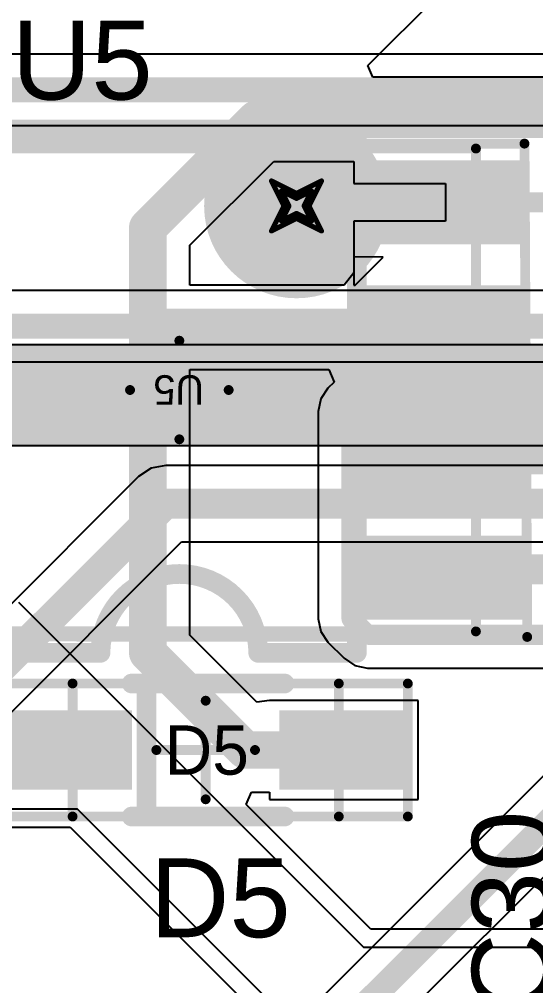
# Model space of a CAD drawing. Header units: millimetres. Extents: x -0.2 to 11.1, y -5.4 to 4.7.
# Drawn here: x 1.5122 to 1.7184, y 1.6381 to 2.0242 of the extents above; entities that cross this region are included whole.
import ezdxf

# ---------------------------------------------------------------- set-up
doc = ezdxf.new("R2010")
doc.units = ezdxf.units.MM
doc.header["$MEASUREMENT"] = 0
for name, color, linetype in [('BottomLayer', 5, 'Continuous'), ('DrillDrawing', 1, 'Continuous'), ('InternalPlane1', 76, 'Continuous'), ('InternalPlane2', 16, 'Continuous'), ('Mechanical1', 6, 'Continuous'), ('Mechanical3', 76, 'Continuous'), ('Mechanical5', 56, 'Continuous'), ('TopLayer', 1, 'Continuous'), ('TopOverlay', 2, 'Continuous'), ('TopPaste', 8, 'Continuous'), ('TopSolder', 216, 'Continuous'), ('ViaHoleLayer', 16, 'Continuous')]:
    doc.layers.add(name, color=color, linetype=linetype)
doc.styles.add('Arial', font='arial.ttf', dxfattribs={"height": 0.2})

# ---------------------------------------------------------------- blocks, each defined once
blk = doc.blocks.new('SOIC8_8')
at = {"layer": 'TopLayer'}
for points in [[(-0.07972, 0.08681), (-0.07972, 0.06319), (-0.13287, 0.06319), (-0.13287, 0.08681)], [(0.13287, 0.08681), (0.13287, 0.06319), (0.07972, 0.06319), (0.07972, 0.08681)], [(-0.07972, 0.03681), (-0.07972, 0.01319), (-0.13287, 0.01319), (-0.13287, 0.03681)], [(0.13287, 0.03681), (0.13287, 0.01319), (0.07972, 0.01319), (0.07972, 0.03681)], [(-0.07972, -0.01319), (-0.07972, -0.03681), (-0.13287, -0.03681), (-0.13287, -0.01319)], [(0.13287, -0.01319), (0.13287, -0.03681), (0.07972, -0.03681), (0.07972, -0.01319)], [(-0.07972, -0.06319), (-0.07972, -0.08681), (-0.13287, -0.08681), (-0.13287, -0.06319)], [(0.13287, -0.06319), (0.13287, -0.08681), (0.07972, -0.08681), (0.07972, -0.06319)]]:
    blk.add_hatch(color=1, dxfattribs=at).paths.add_polyline_path(points)
at = {"layer": 'TopPaste'}
for points in [[(-0.07472, 0.09181), (-0.07472, 0.05819), (-0.13787, 0.05819), (-0.13787, 0.09181)], [(0.13787, 0.09181), (0.13787, 0.05819), (0.07472, 0.05819), (0.07472, 0.09181)], [(-0.07472, 0.04181), (-0.07472, 0.00819), (-0.13787, 0.00819), (-0.13787, 0.04181)], [(0.13787, 0.04181), (0.13787, 0.00819), (0.07472, 0.00819), (0.07472, 0.04181)], [(-0.07472, -0.00819), (-0.07472, -0.04181), (-0.13787, -0.04181), (-0.13787, -0.00819)], [(0.13787, -0.00819), (0.13787, -0.04181), (0.07472, -0.04181), (0.07472, -0.00819)], [(-0.07472, -0.05819), (-0.07472, -0.09181), (-0.13787, -0.09181), (-0.13787, -0.05819)], [(0.13787, -0.05819), (0.13787, -0.09181), (0.07472, -0.09181), (0.07472, -0.05819)]]:
    blk.add_hatch(color=8, dxfattribs=at).paths.add_polyline_path(points)
at = {"layer": 'TopSolder'}
for points in [[(-0.07572, 0.09081), (-0.07572, 0.05919), (-0.13687, 0.05919), (-0.13687, 0.09081)], [(0.13687, 0.09081), (0.13687, 0.05919), (0.07572, 0.05919), (0.07572, 0.09081)], [(-0.07572, 0.04081), (-0.07572, 0.00919), (-0.13687, 0.00919), (-0.13687, 0.04081)], [(0.13687, 0.04081), (0.13687, 0.00919), (0.07572, 0.00919), (0.07572, 0.04081)], [(-0.07572, -0.00919), (-0.07572, -0.04081), (-0.13687, -0.04081), (-0.13687, -0.00919)], [(0.13687, -0.00919), (0.13687, -0.04081), (0.07572, -0.04081), (0.07572, -0.00919)], [(-0.07572, -0.05919), (-0.07572, -0.09081), (-0.13687, -0.09081), (-0.13687, -0.05919)], [(0.13687, -0.05919), (0.13687, -0.09081), (0.07572, -0.09081), (0.07572, -0.05919)]]:
    blk.add_hatch(color=216, dxfattribs=at).paths.add_polyline_path(points)
at = {"layer": 'Mechanical1', "const_width": 0.00394}
for points in [[(-0.11841, 0.09645), (-0.11841, -0.09646)], [(0.11781, 0.09645), (-0.11841, 0.09645)], [(0.11781, 0.09645), (0.11781, -0.09646)], [(0.11781, -0.09646), (-0.11841, -0.09646)]]:
    blk.add_lwpolyline(points, dxfattribs=at)
at = {"layer": 'Mechanical1'}
for points, const_width in [([(-0.1194, 0.09645, 1), (-0.11743, 0.09645, 1)], 0.00197), ([(-0.1194, 0.09645, 1), (-0.11743, 0.09645, 1)], 0.00197), ([(0.11682, 0.09645, 1), (0.11879, 0.09645, 1)], 0.00197), ([(0.11682, 0.09645, 1), (0.11879, 0.09645, 1)], 0.00197), ([(-0.09449, 0.07874, 1), (-0.10236, 0.07874, 1)], 0.01), ([(-0.10486, 0.07874, 1), (-0.09986, 0.07874, 1)], 0.005), ([(-0.09699, 0.07874, 1), (-0.09199, 0.07874, 1)], 0.005), ([(-0.1194, -0.09646, 1), (-0.11743, -0.09646, 1)], 0.00197), ([(-0.1194, -0.09646, 1), (-0.11743, -0.09646, 1)], 0.00197), ([(0.11682, -0.09646, 1), (0.11879, -0.09646, 1)], 0.00197), ([(0.11682, -0.09646, 1), (0.11879, -0.09646, 1)], 0.00197)]:
    blk.add_lwpolyline(points, format="xyb", close=True, dxfattribs=dict(at, const_width=const_width))
at = {"layer": 'Mechanical3', "const_width": 0.00394}
for points in [[(-0.1378, -0.09843), (-0.13889, 0.09865)], [(0.1378, 0.09843), (-0.13889, 0.09865)], [(-0.1378, -0.09843), (-0.13889, 0.09865)], [(0.1378, 0.09843), (-0.13889, 0.09865)], [(0.1378, 0.09843), (0.1378, -0.09843)], [(0.1378, 0.09843), (0.1378, -0.09843)], [(0, 0.01969), (0, -0.01969)], [(0.01969, 0), (-0.01969, 0)], [(0.1378, -0.09843), (-0.1378, -0.09843)]]:
    blk.add_lwpolyline(points, dxfattribs=at)
at = {"layer": 'Mechanical3', "const_width": 0.00197}
for points in [[(-0.13988, 0.09865, 1), (-0.13791, 0.09865, 1)], [(-0.13988, 0.09865, 1), (-0.13791, 0.09865, 1)], [(-0.13988, 0.09865, 1), (-0.13791, 0.09865, 1)], [(-0.13988, 0.09865, 1), (-0.13791, 0.09865, 1)], [(0.13681, 0.09843, 1), (0.13878, 0.09843, 1)], [(0.13681, 0.09843, 1), (0.13878, 0.09843, 1)], [(0.13681, 0.09843, 1), (0.13878, 0.09843, 1)], [(0.13681, 0.09843, 1), (0.13878, 0.09843, 1)], [(-0.00098, 0.01969, 1), (0.00098, 0.01969, 1)], [(-0.02067, 0, 1), (-0.0187, 0, 1)], [(0.0187, 0, 1), (0.02067, 0, 1)], [(-0.00098, -0.01969, 1), (0.00098, -0.01969, 1)], [(-0.13878, -0.09843, 1), (-0.13681, -0.09843, 1)], [(-0.13878, -0.09843, 1), (-0.13681, -0.09843, 1)], [(-0.13878, -0.09843, 1), (-0.13681, -0.09843, 1)], [(0.13681, -0.09843, 1), (0.13878, -0.09843, 1)], [(0.13681, -0.09843, 1), (0.13878, -0.09843, 1)], [(0.13681, -0.09843, 1), (0.13878, -0.09843, 1)]]:
    blk.add_lwpolyline(points, format="xyb", close=True, dxfattribs=at)
at = {"layer": 'Mechanical5', "const_width": 0.00394}
for points in [[(-0.1378, -0.09843), (-0.13889, 0.09865)], [(0.1378, 0.09843), (-0.13889, 0.09865)], [(-0.1378, -0.09843), (-0.13889, 0.09865)], [(0.1378, 0.09843), (-0.13889, 0.09865)], [(0.1378, 0.09843), (0.1378, -0.09843)], [(0.1378, 0.09843), (0.1378, -0.09843)], [(0.1378, -0.09843), (-0.1378, -0.09843)], [(0.1378, -0.09843), (-0.1378, -0.09843)]]:
    blk.add_lwpolyline(points, dxfattribs=at)
at = {"layer": 'Mechanical5', "const_width": 0.00197}
for points in [[(-0.13988, 0.09865, 1), (-0.13791, 0.09865, 1)], [(-0.13988, 0.09865, 1), (-0.13791, 0.09865, 1)], [(-0.13988, 0.09865, 1), (-0.13791, 0.09865, 1)], [(-0.13988, 0.09865, 1), (-0.13791, 0.09865, 1)], [(0.13681, 0.09843, 1), (0.13878, 0.09843, 1)], [(0.13681, 0.09843, 1), (0.13878, 0.09843, 1)], [(0.13681, 0.09843, 1), (0.13878, 0.09843, 1)], [(0.13681, 0.09843, 1), (0.13878, 0.09843, 1)], [(-0.13878, -0.09843, 1), (-0.13681, -0.09843, 1)], [(-0.13878, -0.09843, 1), (-0.13681, -0.09843, 1)], [(-0.13878, -0.09843, 1), (-0.13681, -0.09843, 1)], [(-0.13878, -0.09843, 1), (-0.13681, -0.09843, 1)], [(0.13681, -0.09843, 1), (0.13878, -0.09843, 1)], [(0.13681, -0.09843, 1), (0.13878, -0.09843, 1)], [(0.13681, -0.09843, 1), (0.13878, -0.09843, 1)], [(0.13681, -0.09843, 1), (0.13878, -0.09843, 1)]]:
    blk.add_lwpolyline(points, format="xyb", close=True, dxfattribs=at)
at = {"layer": 'TopOverlay', "const_width": 0.00787}
for points in [[(-0.0315, 0.105), (-0.07087, 0.105)], [(-0.07087, 0.105), (-0.07087, -0.104)], [(0.07087, 0.105), (0.0315, 0.105)], [(0.07087, 0.105), (0.07087, -0.104)], [(0.07087, -0.104), (-0.07087, -0.104)]]:
    blk.add_lwpolyline(points, dxfattribs=at)
at = {"layer": 'TopOverlay', "const_width": 0.00394}
for points in [[(-0.07283, 0.105, 1), (-0.0689, 0.105, 1)], [(-0.07283, 0.105, 1), (-0.0689, 0.105, 1)], [(-0.03346, 0.105, 1), (-0.02953, 0.105, 1)], [(-0.03346, 0.105, 1), (-0.02953, 0.105, 1)], [(0.02953, 0.105, 1), (0.03346, 0.105, 1)], [(0.02953, 0.105, 1), (0.03346, 0.105, 1)], [(0.0689, 0.105, 1), (0.07283, 0.105, 1)], [(0.0689, 0.105, 1), (0.07283, 0.105, 1)], [(-0.07283, -0.104, 1), (-0.0689, -0.104, 1)], [(-0.07283, -0.104, 1), (-0.0689, -0.104, 1)], [(0.0689, -0.104, 1), (0.07283, -0.104, 1)], [(0.0689, -0.104, 1), (0.07283, -0.104, 1)]]:
    blk.add_lwpolyline(points, format="xyb", close=True, dxfattribs=at)
at = {"layer": 'TopOverlay', "const_width": 0.00787}
blk.add_lwpolyline([(0.0315, 0.105, -1), (-0.0315, 0.105)], format="xyb", dxfattribs=at)
at = {"layer": 'Mechanical5'}
blk.add_text('U5', height=0.011811, dxfattribs=at).set_placement((-0.00984, -0.0059))
blk = doc.blocks.new('SOD_323F_76')
at = {"layer": 'TopLayer'}
for points in [[(-0.07579, -0.01083), (-0.07579, 0.01083), (-0.03445, 0.01083), (-0.03445, -0.01083)], [(0.03445, -0.01083), (0.03445, 0.01083), (0.07579, 0.01083), (0.07579, -0.01083)]]:
    blk.add_hatch(color=1, dxfattribs=at).paths.add_polyline_path(points)
at = {"layer": 'TopPaste'}
for points in [[(-0.08079, -0.01583), (-0.08079, 0.01583), (-0.02945, 0.01583), (-0.02945, -0.01583)], [(0.02945, -0.01583), (0.02945, 0.01583), (0.08079, 0.01583), (0.08079, -0.01583)]]:
    blk.add_hatch(color=8, dxfattribs=at).paths.add_polyline_path(points)
at = {"layer": 'TopSolder'}
for points in [[(-0.07776, -0.0128), (-0.07776, 0.0128), (-0.03248, 0.0128), (-0.03248, -0.0128)], [(0.03248, -0.0128), (0.03248, 0.0128), (0.07776, 0.0128), (0.07776, -0.0128)]]:
    blk.add_hatch(color=216, dxfattribs=at).paths.add_polyline_path(points)
at = {"layer": 'Mechanical1', "const_width": 0.00394}
for points in [[(-0.05315, -0.02657), (-0.05315, 0.02657)], [(-0.05315, 0.02657), (0.05315, 0.02657)], [(0.05315, -0.02657), (0.05315, 0.02657)], [(-0.05315, -0.02657), (0.05315, -0.02657)]]:
    blk.add_lwpolyline(points, dxfattribs=at)
at = {"layer": 'Mechanical1', "const_width": 0.00197}
for points in [[(-0.05413, 0.02657, 1), (-0.05217, 0.02657, 1)], [(-0.05413, 0.02657, 1), (-0.05217, 0.02657, 1)], [(0.05217, 0.02657, 1), (0.05413, 0.02657, 1)], [(0.05217, 0.02657, 1), (0.05413, 0.02657, 1)], [(-0.05413, -0.02657, 1), (-0.05217, -0.02657, 1)], [(-0.05413, -0.02657, 1), (-0.05217, -0.02657, 1)], [(0.05217, -0.02657, 1), (0.05413, -0.02657, 1)], [(0.05217, -0.02657, 1), (0.05413, -0.02657, 1)]]:
    blk.add_lwpolyline(points, format="xyb", close=True, dxfattribs=at)
at = {"layer": 'Mechanical3', "const_width": 0.00394}
for points in [[(-0.08071, -0.02657), (-0.08071, 0.02657)], [(-0.08071, 0.02657), (0.08071, 0.02657)], [(0.08071, -0.02657), (0.08071, 0.02657)], [(0, -0.01969), (0, 0.01969)], [(-0.01969, 0), (0.01969, 0)], [(-0.08071, -0.02657), (0.08071, -0.02657)]]:
    blk.add_lwpolyline(points, dxfattribs=at)
at = {"layer": 'Mechanical3', "const_width": 0.00197}
for points in [[(-0.08169, 0.02657, 1), (-0.07972, 0.02657, 1)], [(-0.08169, 0.02657, 1), (-0.07972, 0.02657, 1)], [(0.07972, 0.02657, 1), (0.08169, 0.02657, 1)], [(0.07972, 0.02657, 1), (0.08169, 0.02657, 1)], [(-0.00099, 0.01969, 1), (0.00098, 0.01969, 1)], [(-0.02067, 0, 1), (-0.0187, 0, 1)], [(0.0187, 0, 1), (0.02067, 0, 1)], [(-0.00099, -0.01969, 1), (0.00098, -0.01969, 1)], [(-0.08169, -0.02657, 1), (-0.07972, -0.02657, 1)], [(-0.08169, -0.02657, 1), (-0.07972, -0.02657, 1)], [(0.07972, -0.02657, 1), (0.08169, -0.02657, 1)], [(0.07972, -0.02657, 1), (0.08169, -0.02657, 1)]]:
    blk.add_lwpolyline(points, format="xyb", close=True, dxfattribs=at)
at = {"layer": 'Mechanical5', "const_width": 0.00394}
for points in [[(-0.08071, 0.02657), (0.08071, 0.02657)], [(-0.08071, -0.02657), (-0.08071, 0.02657)], [(0.08071, -0.02657), (0.08071, 0.02657)], [(-0.08071, -0.02657), (0.08071, -0.02657)]]:
    blk.add_lwpolyline(points, dxfattribs=at)
at = {"layer": 'Mechanical5', "const_width": 0.00197}
for points in [[(-0.08169, 0.02657, 1), (-0.07972, 0.02657, 1)], [(-0.08169, 0.02657, 1), (-0.07972, 0.02657, 1)], [(0.07972, 0.02657, 1), (0.08169, 0.02657, 1)], [(0.07972, 0.02657, 1), (0.08169, 0.02657, 1)], [(-0.08169, -0.02657, 1), (-0.07972, -0.02657, 1)], [(-0.08169, -0.02657, 1), (-0.07972, -0.02657, 1)], [(0.07972, -0.02657, 1), (0.08169, -0.02657, 1)], [(0.07972, -0.02657, 1), (0.08169, -0.02657, 1)]]:
    blk.add_lwpolyline(points, format="xyb", close=True, dxfattribs=at)
at = {"layer": 'TopOverlay', "const_width": 0.00787}
for points in [[(-0.02953, 0.02657), (0.0315, 0.02657)], [(-0.02362, -0.02657), (-0.02362, 0.02657)], [(-0.02953, -0.02657), (0.0315, -0.02657)]]:
    blk.add_lwpolyline(points, dxfattribs=at)
at = {"layer": 'TopOverlay', "const_width": 0.00394}
for points in [[(-0.0315, 0.02657, 1), (-0.02756, 0.02657, 1)], [(-0.02559, 0.02657, 1), (-0.02165, 0.02657, 1)], [(0.02953, 0.02657, 1), (0.03346, 0.02657, 1)], [(-0.0315, -0.02657, 1), (-0.02756, -0.02657, 1)], [(-0.02559, -0.02657, 1), (-0.02165, -0.02657, 1)], [(0.02953, -0.02657, 1), (0.03346, -0.02657, 1)]]:
    blk.add_lwpolyline(points, format="xyb", close=True, dxfattribs=at)
at = {"layer": 'Mechanical5'}
blk.add_text('D5', height=0.019685, dxfattribs=at).set_placement((-0.0164, -0.00984))

msp = doc.modelspace()

# ---------------------------------------------------------------- hatches: boundary and pattern name
at = {"layer": 'BottomLayer'}
h = msp.add_hatch(color=5, dxfattribs=at)
edge = h.paths.add_edge_path()
edge.add_arc((1.62287, 1.94964), 0.01181, 0, 360)
at = {"layer": 'InternalPlane2'}
h = msp.add_hatch(color=16, dxfattribs=at)
edge = h.paths.add_edge_path()
edge.add_arc((1.62287, 1.94964), 0.03689, 0, 360)
at = {"layer": 'TopLayer'}
h = msp.add_hatch(color=1, dxfattribs=at)
edge = h.paths.add_edge_path()
edge.add_arc((1.62287, 1.94964), 0.01181, 0, 360)
at = {"layer": 'ViaHoleLayer'}
h = msp.add_hatch(color=16, dxfattribs=at)
edge = h.paths.add_edge_path()
edge.add_arc((1.62287, 1.94964), 0.00689, 0, 360)

# ---------------------------------------------------------------- linework, layer by layer
at = {"layer": 'BottomLayer'}
for p, q in [((1.7966, 2.01034), (1.40551, 2.01034)), ((1.41142, 1.98179), (1.79069, 1.98179)), ((1.79921, 1.91585), (1.42494, 1.91585)), ((1.42494, 1.8873), (1.7933, 1.8873)), ((1.57063, 1.846), (1.56478, 1.84484)), ((1.82677, 1.846), (1.57063, 1.846)), ((1.55981, 1.84152), (0.75715, 1.03886)), ((1.56478, 1.84484), (1.55981, 1.84152)), ((0.91621, 1.15466), (1.57696, 1.81541)), ((1.57696, 1.81541), (1.82044, 1.81541)), ((1.78604, 1.78654), (1.52928, 1.52978)), ((1.55364, 1.51377), (1.80623, 1.76635))]:
    msp.add_line(p, q, dxfattribs=at)
for points, const_width in [([(1.40551, 1.99606), (1.7966, 1.99606)], 0.01), ([(1.40945, 1.90157), (1.79921, 1.90157)], 0.01), ([(0.75766, 1.01774), (1.57063, 1.83071)], 0.012), ([(1.57063, 1.83071), (1.82677, 1.83071)], 0.012), ([(1.53937, 1.51969), (1.80709, 1.7874)], 0.01)]:
    msp.add_lwpolyline(points, dxfattribs=dict(at, const_width=const_width))
at = {"layer": 'BottomLayer', "const_width": 0.006}
msp.add_lwpolyline([(1.56763, 1.83071, 1), (1.57363, 1.83071, 1)], format="xyb", close=True, dxfattribs=at)
msp.add_lwpolyline([(1.56763, 1.83071, 1), (1.57363, 1.83071, 1)], format="xyb", close=True, dxfattribs=at)
at = {"layer": 'DrillDrawing', "const_width": 0.002}
for points in [[(1.61287, 1.95964), (1.62287, 1.95464)], [(1.61287, 1.95964), (1.61787, 1.94964)], [(1.62287, 1.95464), (1.63287, 1.95964)], [(1.62787, 1.94964), (1.63287, 1.95964)], [(1.61687, 1.95564), (1.62287, 1.95264)], [(1.61687, 1.95564), (1.61987, 1.94964)], [(1.62287, 1.95264), (1.62887, 1.95564)], [(1.62587, 1.94964), (1.62887, 1.95564)], [(1.61287, 1.93964), (1.61787, 1.94964)], [(1.61687, 1.94364), (1.61987, 1.94964)], [(1.62587, 1.94964), (1.62887, 1.94364)], [(1.62787, 1.94964), (1.63287, 1.93964)], [(1.61687, 1.94364), (1.62287, 1.94664)], [(1.62287, 1.94664), (1.62887, 1.94364)], [(1.61287, 1.93964), (1.62287, 1.94464)], [(1.62287, 1.94464), (1.63287, 1.93964)]]:
    msp.add_lwpolyline(points, dxfattribs=at)
at = {"layer": 'DrillDrawing', "const_width": 0.001}
for points in [[(1.61237, 1.95964, 1), (1.61337, 1.95964, 1)], [(1.61237, 1.95964, 1), (1.61337, 1.95964, 1)], [(1.63237, 1.95964, 1), (1.63337, 1.95964, 1)], [(1.63237, 1.95964, 1), (1.63337, 1.95964, 1)], [(1.61637, 1.95564, 1), (1.61737, 1.95564, 1)], [(1.61637, 1.95564, 1), (1.61737, 1.95564, 1)], [(1.62237, 1.95464, 1), (1.62337, 1.95464, 1)], [(1.62237, 1.95464, 1), (1.62337, 1.95464, 1)], [(1.62237, 1.95264, 1), (1.62337, 1.95264, 1)], [(1.62237, 1.95264, 1), (1.62337, 1.95264, 1)], [(1.62837, 1.95564, 1), (1.62937, 1.95564, 1)], [(1.62837, 1.95564, 1), (1.62937, 1.95564, 1)], [(1.61737, 1.94964, 1), (1.61837, 1.94964, 1)], [(1.61737, 1.94964, 1), (1.61837, 1.94964, 1)], [(1.61937, 1.94964, 1), (1.62037, 1.94964, 1)], [(1.61937, 1.94964, 1), (1.62037, 1.94964, 1)], [(1.62537, 1.94964, 1), (1.62637, 1.94964, 1)], [(1.62537, 1.94964, 1), (1.62637, 1.94964, 1)], [(1.62737, 1.94964, 1), (1.62837, 1.94964, 1)], [(1.62737, 1.94964, 1), (1.62837, 1.94964, 1)], [(1.62237, 1.94664, 1), (1.62337, 1.94664, 1)], [(1.62237, 1.94664, 1), (1.62337, 1.94664, 1)], [(1.61637, 1.94364, 1), (1.61737, 1.94364, 1)], [(1.61637, 1.94364, 1), (1.61737, 1.94364, 1)], [(1.62237, 1.94464, 1), (1.62337, 1.94464, 1)], [(1.62237, 1.94464, 1), (1.62337, 1.94464, 1)], [(1.62837, 1.94364, 1), (1.62937, 1.94364, 1)], [(1.62837, 1.94364, 1), (1.62937, 1.94364, 1)], [(1.61237, 1.93964, 1), (1.61337, 1.93964, 1)], [(1.61237, 1.93964, 1), (1.61337, 1.93964, 1)], [(1.63237, 1.93964, 1), (1.63337, 1.93964, 1)], [(1.63237, 1.93964, 1), (1.63337, 1.93964, 1)]]:
    msp.add_lwpolyline(points, format="xyb", close=True, dxfattribs=at)
at = {"layer": 'InternalPlane1', "const_width": 0.01}
for points in [[(1.61367, 1.97491, -0.176327), (1.63207, 1.97491)], [(1.5976, 1.94045, -0.176327), (1.5976, 1.95884)], [(1.64814, 1.95884, -0.176327), (1.64814, 1.94045)], [(1.63207, 1.92437, -0.176327), (1.61367, 1.92437)]]:
    msp.add_lwpolyline(points, format="xyb", dxfattribs=at)
at = {"layer": 'InternalPlane1', "const_width": 0.005}
for points in [[(1.61117, 1.97491, 1), (1.61617, 1.97491, 1)], [(1.62957, 1.97491, 1), (1.63457, 1.97491, 1)], [(1.5951, 1.95884, 1), (1.6001, 1.95884, 1)], [(1.64564, 1.95884, 1), (1.65064, 1.95884, 1)], [(1.5951, 1.94045, 1), (1.6001, 1.94045, 1)], [(1.64564, 1.94045, 1), (1.65064, 1.94045, 1)], [(1.61117, 1.92437, 1), (1.61617, 1.92437, 1)], [(1.62957, 1.92437, 1), (1.63457, 1.92437, 1)]]:
    msp.add_lwpolyline(points, format="xyb", close=True, dxfattribs=at)
at = {"layer": 'InternalPlane2'}
for p, q in [((1.8342, 1.89411), (1.10236, 1.89411)), ((1.11069, 1.85392), (1.84252, 1.85392))]:
    msp.add_line(p, q, dxfattribs=at)
at = {"layer": 'InternalPlane2', "const_width": 0.04}
msp.add_lwpolyline([(1.10236, 1.87402), (1.84252, 1.87402)], dxfattribs=at)
at = {"layer": 'TopLayer'}
for p, q in [((1.65136, 2.00569), (1.76772, 2.12205)), ((1.65328, 2.00108), (1.65136, 2.00569)), ((1.92687, 2.00108), (1.65328, 2.00108)), ((1.5803, 1.93398), (1.61375, 1.96743)), ((1.61375, 1.96743), (1.64582, 1.96743)), ((1.64582, 1.96743), (1.64582, 1.95861)), ((1.64582, 1.95861), (1.68239, 1.95861)), ((1.68239, 1.95861), (1.68239, 1.94361)), ((1.68239, 1.94361), (1.64582, 1.94361)), ((1.64582, 1.94361), (1.64582, 1.9293)), ((1.5803, 1.91793), (1.5803, 1.93398)), ((1.65748, 1.92913), (1.64582, 1.9293)), ((1.64582, 1.9293), (1.64582, 1.91793)), ((1.64582, 1.9293), (1.64582, 1.9293)), ((1.64582, 1.9293), (1.64582, 1.9243)), ((1.64628, 1.91793), (1.65748, 1.92913)), ((1.64582, 1.92293), (1.64192, 1.91793)), ((1.64582, 1.9243), (1.64582, 1.92293)), ((1.64192, 1.91793), (1.5803, 1.91793)), ((1.64582, 1.91793), (1.64628, 1.91793)), ((1.5803, 1.77814), (1.5803, 1.88429)), ((1.5803, 1.88429), (1.63581, 1.88429)), ((1.63581, 1.88429), (1.63788, 1.87929)), ((1.63544, 1.87685), (1.63257, 1.87255)), ((1.63788, 1.87929), (1.63544, 1.87685)), ((1.63257, 1.87255), (1.63156, 1.86748)), ((1.63156, 1.86748), (1.63156, 1.78474)), ((1.51181, 1.79134), (1.64961, 1.65354)), ((1.63156, 1.78474), (1.63257, 1.77967)), ((1.60706, 1.75137), (1.5803, 1.77814)), ((1.63257, 1.77967), (1.63544, 1.77537)), ((1.63544, 1.77537), (1.64189, 1.76893)), ((1.64189, 1.76893), (1.64619, 1.76605)), ((1.64619, 1.76605), (1.65126, 1.76504)), ((1.65126, 1.76504), (1.76432, 1.76504)), ((1.61206, 1.75211), (1.60706, 1.75137)), ((1.6714, 1.75211), (1.61206, 1.75211)), ((1.61206, 1.75211), (1.61206, 1.75211)), ((1.6714, 1.71246), (1.6714, 1.75211)), ((1.60278, 1.71046), (1.60485, 1.71546)), ((1.60485, 1.71546), (1.61206, 1.71546)), ((1.61206, 1.71546), (1.61206, 1.71246)), ((1.65256, 1.66068), (1.60278, 1.71046)), ((1.61206, 1.71246), (1.6714, 1.71246)), ((1.53543, 1.70866), (1.36614, 1.70866)), ((1.63386, 1.61024), (1.53543, 1.70866)), ((1.37328, 1.70152), (1.53248, 1.70152)), ((1.53248, 1.70152), (1.62881, 1.60519)), ((1.77165, 1.66068), (1.65256, 1.66068)), ((1.64961, 1.65354), (1.77165, 1.65354))]:
    msp.add_line(p, q, dxfattribs=at)
for points, const_width in [([(1.56348, 1.94094), (1.60678, 1.98425)], 0.015), ([(1.60678, 1.98425), (1.97244, 1.98425)], 0.015), ([(1.68239, 1.95111), (1.72377, 1.95111)], 0.008), ([(1.56348, 1.90157), (1.56348, 1.94094)], 0.015), ([(1.56348, 1.77117), (1.56348, 1.90157)], 0.015), ([(1.56348, 1.90157), (1.56394, 1.90111)], 0.015), ([(1.56394, 1.90111), (1.68239, 1.90111)], 0.015), ([(1.64482, 1.86748), (1.65126, 1.87392)], 0.008), ([(1.65126, 1.87392), (1.73622, 1.87392)], 0.008), ([(1.64482, 1.78474), (1.64482, 1.86748)], 0.008), ([(1.68239, 1.85111), (1.68503, 1.84847)], 0.012), ([(1.68503, 1.84847), (1.74467, 1.84847)], 0.012), ([(1.68239, 1.80111), (1.68573, 1.80445)], 0.012), ([(1.68573, 1.80445), (1.74538, 1.80445)], 0.012), ([(1.64482, 1.78474), (1.65126, 1.7783)], 0.008), ([(1.65126, 1.7783), (1.76432, 1.7783)], 0.008), ([(1.56348, 1.77117), (1.60236, 1.73228)], 0.015), ([(1.60236, 1.73228), (1.64173, 1.73228)], 0.015)]:
    msp.add_lwpolyline(points, dxfattribs=dict(at, const_width=const_width))
for points, const_width in [([(1.60303, 1.98425, 1), (1.61053, 1.98425, 1)], 0.0075), ([(1.60303, 1.98425, 1), (1.61053, 1.98425, 1)], 0.0075), ([(1.68039, 1.95111, 1), (1.68439, 1.95111, 1)], 0.004), ([(1.55973, 1.94094, 1), (1.56723, 1.94094, 1)], 0.0075), ([(1.55973, 1.94094, 1), (1.56723, 1.94094, 1)], 0.0075), ([(1.55973, 1.90157, 1), (1.56723, 1.90157, 1)], 0.0075), ([(1.55973, 1.90157, 1), (1.56723, 1.90157, 1)], 0.0075), ([(1.55973, 1.90157, 1), (1.56723, 1.90157, 1)], 0.0075), ([(1.56019, 1.90111, 1), (1.56769, 1.90111, 1)], 0.0075), ([(1.56019, 1.90111, 1), (1.56769, 1.90111, 1)], 0.0075), ([(1.67864, 1.90111, 1), (1.68614, 1.90111, 1)], 0.0075), ([(1.64926, 1.87392, 1), (1.65326, 1.87392, 1)], 0.004), ([(1.64926, 1.87392, 1), (1.65326, 1.87392, 1)], 0.004), ([(1.64282, 1.86748, 1), (1.64682, 1.86748, 1)], 0.004), ([(1.64282, 1.86748, 1), (1.64682, 1.86748, 1)], 0.004), ([(1.67939, 1.85111, 1), (1.68539, 1.85111, 1)], 0.006), ([(1.68203, 1.84847, 1), (1.68803, 1.84847, 1)], 0.006), ([(1.68203, 1.84847, 1), (1.68803, 1.84847, 1)], 0.006), ([(1.67939, 1.80111, 1), (1.68539, 1.80111, 1)], 0.006), ([(1.68273, 1.80445, 1), (1.68873, 1.80445, 1)], 0.006), ([(1.68273, 1.80445, 1), (1.68873, 1.80445, 1)], 0.006), ([(1.64282, 1.78474, 1), (1.64682, 1.78474, 1)], 0.004), ([(1.64282, 1.78474, 1), (1.64682, 1.78474, 1)], 0.004), ([(1.64926, 1.7783, 1), (1.65326, 1.7783, 1)], 0.004), ([(1.64926, 1.7783, 1), (1.65326, 1.7783, 1)], 0.004), ([(1.55973, 1.77117, 1), (1.56723, 1.77117, 1)], 0.0075), ([(1.55973, 1.77117, 1), (1.56723, 1.77117, 1)], 0.0075), ([(1.59861, 1.73228, 1), (1.60611, 1.73228, 1)], 0.0075), ([(1.59861, 1.73228, 1), (1.60611, 1.73228, 1)], 0.0075), ([(1.63798, 1.73228, 1), (1.64548, 1.73228, 1)], 0.0075)]:
    msp.add_lwpolyline(points, format="xyb", close=True, dxfattribs=dict(at, const_width=const_width))

# ---------------------------------------------------------------- block references
at = {"rotation": 180}
msp.add_blockref('SOIC8_8', (1.57609, 1.87611), dxfattribs=at)
msp.add_blockref('SOD_323F_76', (1.58661, 1.73228))

# ---------------------------------------------------------------- texts
at = {"layer": 'TopOverlay', "style": 'Arial'}
for s, p in [('U5', (1.50919, 1.99213)), ('D5', (1.56431, 1.65749))]:
    msp.add_text(s, height=0.031496, dxfattribs=at).set_placement(p)
msp.add_text('C30', height=0.031496, rotation=90, dxfattribs=at).set_placement((1.7244, 1.62731))

doc.saveas('drawing.dxf')
